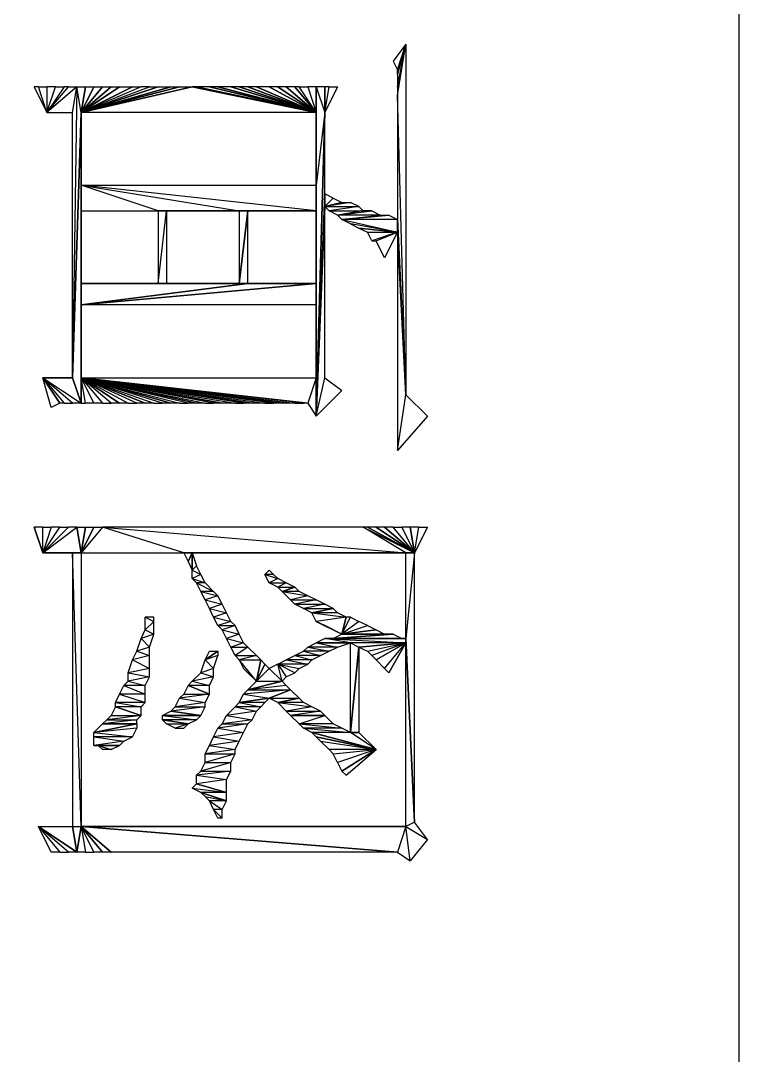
# Model space of a CAD drawing. Extents: x 0 to 7.8, y 0 to 11.
# Drawn here: x 1.917 to 2.338, y 2.541 to 3.146 of the extents above; entities that cross this region are included whole.
import ezdxf

# ---------------------------------------------------------------- set-up
doc = ezdxf.new("R2010")
doc.units = 0
doc.header["$MEASUREMENT"] = 0
doc.linetypes.add('AUSGEZOGEN', pattern=[0])
doc.layers.get('0').update_dxf_attribs({"linetype": 'AUSGEZOGEN'})

msp = doc.modelspace()

# ---------------------------------------------------------------- linework, layer by layer
for points in [[(2.3375, 0.3075), (2.3375, 6.8775), (2.3375, 6.8775), (0.295, 6.8775), (0.295, 6.8775), (0.295, 0.3075), (0.295, 0.3075), (2.3375, 0.3075)], [(2.135, 3.1225), (2.1375, 3.1175), (2.1375, 3.1175), (2.1425, 3.1325), (2.135, 3.1225)], [(2.1375, 3.1175), (2.1425, 3.1325), (2.1425, 3.1325), (2.1375, 3.115), (2.1375, 3.1175)], [(2.1425, 3.1325), (2.1375, 3.115), (2.1375, 3.115), (2.1375, 3.1075), (2.1425, 3.1325), (2.1425, 3.1325)], [(2.1375, 3.1075), (2.1375, 3.1025), (2.1375, 3.1025), (2.1425, 3.1325), (2.1375, 3.1075)], [(2.1375, 3.1025), (2.1425, 3.1325), (2.1425, 3.1325), (2.1425, 2.9275), (2.1375, 3.1025), (2.1375, 3.1025)], [(1.9325, 3.0925), (1.9275, 3.1075), (1.9275, 3.1075), (1.925, 3.1075), (1.9325, 3.0925), (1.9325, 3.0925)], [(1.9325, 3.1075), (1.9325, 3.0925), (1.9325, 3.0925), (1.9275, 3.1075), (1.9325, 3.1075)], [(1.9325, 3.0925), (1.9475, 3.0925), (1.9475, 3.0925), (1.95, 3.1075), (1.9325, 3.0925)], [(1.95, 3.1075), (1.9325, 3.0925), (1.9325, 3.0925), (1.945, 3.1075), (1.95, 3.1075)], [(1.9325, 3.0925), (1.945, 3.1075), (1.945, 3.1075), (1.9425, 3.1075), (1.9325, 3.0925), (1.9325, 3.0925)], [(1.9425, 3.1075), (1.9325, 3.0925), (1.9325, 3.0925), (1.9375, 3.1075), (1.9425, 3.1075)], [(1.9325, 3.0925), (1.9375, 3.1075), (1.9375, 3.1075), (1.9325, 3.1075), (1.9325, 3.0925), (1.9325, 3.0925)], [(1.9475, 3.0925), (1.95, 3.1075), (1.95, 3.1075), (1.9475, 2.9375), (1.9475, 3.0925), (1.9475, 3.0925)], [(1.9525, 3.0925), (1.95, 3.1075), (1.95, 3.1075), (1.9475, 2.9375), (1.9525, 3.0925), (1.9525, 3.0925)], [(1.955, 3.1075), (1.9525, 3.0925), (1.9525, 3.0925), (1.95, 3.1075), (1.955, 3.1075)], [(2.0175, 3.1075), (2.09, 3.0925), (2.09, 3.0925), (1.9525, 3.0925), (2.0175, 3.1075), (2.0175, 3.1075)], [(2.01, 3.1075), (2.0175, 3.1075), (2.0175, 3.1075), (1.9525, 3.0925), (2.01, 3.1075), (2.01, 3.1075)], [(2.005, 3.1075), (2.01, 3.1075), (2.01, 3.1075), (1.9525, 3.0925), (2.005, 3.1075), (2.005, 3.1075)], [(1.9975, 3.1075), (2.005, 3.1075), (2.005, 3.1075), (1.9525, 3.0925), (1.9975, 3.1075), (1.9975, 3.1075)], [(1.9975, 3.1075), (1.9525, 3.0925), (1.9525, 3.0925), (1.9925, 3.1075), (1.9975, 3.1075)], [(1.9525, 3.0925), (1.9925, 3.1075), (1.9925, 3.1075), (1.9875, 3.1075), (1.9525, 3.0925), (1.9525, 3.0925)], [(1.9825, 3.1075), (1.9875, 3.1075), (1.9875, 3.1075), (1.9525, 3.0925), (1.9825, 3.1075), (1.9825, 3.1075)], [(1.975, 3.1075), (1.9825, 3.1075), (1.9825, 3.1075), (1.9525, 3.0925), (1.975, 3.1075), (1.975, 3.1075)], [(1.97, 3.1075), (1.975, 3.1075), (1.975, 3.1075), (1.9525, 3.0925), (1.97, 3.1075), (1.97, 3.1075)], [(1.965, 3.1075), (1.97, 3.1075), (1.97, 3.1075), (1.9525, 3.0925), (1.965, 3.1075), (1.965, 3.1075)], [(1.96, 3.1075), (1.965, 3.1075), (1.965, 3.1075), (1.9525, 3.0925), (1.96, 3.1075), (1.96, 3.1075)], [(1.955, 3.1075), (1.96, 3.1075), (1.96, 3.1075), (1.9525, 3.0925), (1.955, 3.1075), (1.955, 3.1075)], [(2.02, 3.1075), (2.0175, 3.1075), (2.0175, 3.1075), (2.09, 3.0925), (2.02, 3.1075)], [(2.0275, 3.1075), (2.02, 3.1075), (2.02, 3.1075), (2.09, 3.0925), (2.0275, 3.1075), (2.0275, 3.1075)], [(2.0325, 3.1075), (2.0275, 3.1075), (2.0275, 3.1075), (2.09, 3.0925), (2.0325, 3.1075), (2.0325, 3.1075)], [(2.04, 3.1075), (2.0325, 3.1075), (2.0325, 3.1075), (2.09, 3.0925), (2.04, 3.1075), (2.04, 3.1075)], [(2.045, 3.1075), (2.04, 3.1075), (2.04, 3.1075), (2.09, 3.0925), (2.045, 3.1075), (2.045, 3.1075)], [(2.05, 3.1075), (2.045, 3.1075), (2.045, 3.1075), (2.09, 3.0925), (2.05, 3.1075), (2.05, 3.1075)], [(2.055, 3.1075), (2.05, 3.1075), (2.05, 3.1075), (2.09, 3.0925), (2.055, 3.1075), (2.055, 3.1075)], [(2.0625, 3.1075), (2.055, 3.1075), (2.055, 3.1075), (2.09, 3.0925), (2.0625, 3.1075), (2.0625, 3.1075)], [(2.0675, 3.1075), (2.0625, 3.1075), (2.0625, 3.1075), (2.09, 3.0925), (2.0675, 3.1075), (2.0675, 3.1075)], [(2.0725, 3.1075), (2.0675, 3.1075), (2.0675, 3.1075), (2.09, 3.0925), (2.0725, 3.1075), (2.0725, 3.1075)], [(2.0775, 3.1075), (2.0725, 3.1075), (2.0725, 3.1075), (2.09, 3.0925), (2.0775, 3.1075), (2.0775, 3.1075)], [(2.0775, 3.1075), (2.09, 3.0925), (2.09, 3.0925), (2.08, 3.1075), (2.0775, 3.1075)], [(2.09, 3.0925), (2.08, 3.1075), (2.08, 3.1075), (2.085, 3.1075), (2.09, 3.0925), (2.09, 3.0925)], [(2.085, 3.1075), (2.09, 3.0925), (2.09, 3.0925), (2.09, 3.1075), (2.085, 3.1075)], [(2.09, 3.0925), (2.09, 3.1075), (2.09, 3.1075), (2.09, 3.05), (2.09, 3.0925), (2.09, 3.0925)], [(2.095, 3.1075), (2.09, 3.1075), (2.09, 3.1075), (2.095, 3.0925), (2.095, 3.1075)], [(2.09, 3.1075), (2.095, 3.0925), (2.095, 3.0925), (2.09, 3.05), (2.09, 3.1075)], [(2.095, 3.1075), (2.095, 3.0925), (2.095, 3.0925), (2.0975, 3.1075), (2.095, 3.1075)], [(2.095, 3.0925), (2.0975, 3.1075), (2.0975, 3.1075), (2.1025, 3.1075), (2.095, 3.0925), (2.095, 3.0925)], [(2.1375, 3.1025), (2.1375, 3.03), (2.1375, 3.03), (2.1425, 2.9275), (2.1375, 3.1025), (2.1375, 3.1025)], [(1.9525, 3.0925), (1.9475, 2.9375), (1.9475, 2.9375), (1.9525, 2.9225), (1.9525, 3.0925), (1.9525, 3.0925)], [(1.9525, 2.9225), (1.9525, 3.05), (1.9525, 3.05), (1.9525, 3.0925), (1.9525, 2.9225), (1.9525, 2.9225)], [(2.095, 3.0925), (2.09, 3.05), (2.09, 3.05), (2.09, 2.915), (2.095, 3.0925), (2.095, 3.0925)], [(2.09, 2.915), (2.095, 3.045), (2.095, 3.045), (2.095, 3.0925), (2.09, 2.915), (2.09, 2.915)], [(1.9525, 3.035), (1.9975, 3.035), (1.9975, 3.035), (1.9525, 3.05), (1.9525, 3.035)], [(1.9975, 3.035), (1.9525, 3.05), (1.9525, 3.05), (2.045, 3.035), (1.9975, 3.035)], [(1.9525, 3.05), (2.045, 3.035), (2.045, 3.035), (2.09, 3.035), (1.9525, 3.05), (1.9525, 3.05)], [(1.9525, 3.05), (2.09, 3.05), (2.09, 3.05), (2.09, 3.035), (1.9525, 3.05)], [(1.9525, 3.035), (1.9525, 2.9225), (1.9525, 2.9225), (1.9525, 3.05), (1.9525, 3.035)], [(2.09, 3.05), (2.09, 3.035), (2.09, 3.035), (2.09, 2.9375), (2.09, 3.05), (2.09, 3.05)], [(2.09, 3.05), (2.09, 2.9375), (2.09, 2.9375), (2.09, 2.915), (2.09, 3.05), (2.09, 3.05)], [(2.095, 3.0375), (2.09, 2.915), (2.09, 2.915), (2.095, 3.045), (2.095, 3.0375)], [(2.095, 3.0375), (2.1, 3.0425), (2.1, 3.0425), (2.095, 3.045), (2.095, 3.0375), (2.095, 3.0375)], [(2.095, 3.045), (2.095, 3.045), (2.095, 3.045), (2.095, 3.0375), (2.095, 3.045), (2.095, 3.045)], [(2.09, 2.915), (2.095, 2.9375), (2.095, 2.9375), (2.095, 3.0375), (2.09, 2.915), (2.09, 2.915)], [(2.105, 3.04), (2.095, 3.0375), (2.095, 3.0375), (2.1, 3.0425), (2.105, 3.04)], [(2.105, 3.04), (2.11, 3.04), (2.11, 3.04), (2.095, 3.0375), (2.105, 3.04)], [(2.11, 3.04), (2.095, 3.0375), (2.095, 3.0375), (2.115, 3.0375), (2.11, 3.04)], [(2.095, 3.0375), (2.115, 3.0375), (2.115, 3.0375), (2.0975, 3.035), (2.095, 3.0375)], [(2.115, 3.0375), (2.0975, 3.035), (2.0975, 3.035), (2.1175, 3.035), (2.115, 3.0375)], [(1.9525, 3.035), (1.9525, 2.9925), (1.9525, 2.9925), (1.9525, 2.9225), (1.9525, 3.035), (1.9525, 3.035)], [(2.0025, 3.035), (2.0025, 2.9925), (2.0025, 2.9925), (1.9975, 2.9925), (2.0025, 3.035), (2.0025, 3.035)], [(2.045, 3.035), (2.0025, 3.035), (2.0025, 3.035), (1.9975, 3.035), (2.045, 3.035)], [(2.0025, 3.035), (1.9975, 3.035), (1.9975, 3.035), (1.9975, 2.9925), (2.0025, 3.035), (2.0025, 3.035)], [(2.05, 3.035), (2.045, 2.9925), (2.045, 2.9925), (2.05, 2.9925), (2.05, 3.035), (2.05, 3.035)], [(2.09, 3.035), (2.05, 3.035), (2.05, 3.035), (2.045, 3.035), (2.09, 3.035)], [(2.05, 3.035), (2.045, 3.035), (2.045, 3.035), (2.045, 2.9925), (2.05, 3.035), (2.05, 3.035)], [(2.09, 2.9375), (2.09, 2.9925), (2.09, 2.9925), (2.09, 3.035), (2.09, 2.9375), (2.09, 2.9375)], [(2.0975, 3.035), (2.1175, 3.035), (2.1175, 3.035), (2.1025, 3.0325), (2.0975, 3.035), (2.0975, 3.035)], [(2.1275, 3.0325), (2.1025, 3.0325), (2.1025, 3.0325), (2.1225, 3.035), (2.1275, 3.0325)], [(2.1025, 3.0325), (2.1225, 3.035), (2.1225, 3.035), (2.1175, 3.035), (2.1025, 3.0325), (2.1025, 3.0325)], [(2.105, 3.03), (2.1275, 3.0325), (2.1275, 3.0325), (2.1025, 3.0325), (2.105, 3.03)], [(2.1325, 3.0325), (2.1375, 3.03), (2.1375, 3.03), (2.105, 3.03), (2.1325, 3.0325)], [(2.1325, 3.0325), (2.105, 3.03), (2.105, 3.03), (2.1275, 3.0325), (2.1325, 3.0325)], [(2.1375, 3.0225), (2.11, 3.0275), (2.11, 3.0275), (2.105, 3.03), (2.1375, 3.0225), (2.1375, 3.0225)], [(2.1375, 3.03), (2.105, 3.03), (2.105, 3.03), (2.1375, 3.0225), (2.1375, 3.03), (2.1375, 3.03)], [(2.115, 3.025), (2.1375, 3.0225), (2.1375, 3.0225), (2.11, 3.0275), (2.115, 3.025)], [(2.115, 3.025), (2.12, 3.0225), (2.12, 3.0225), (2.1375, 3.0225), (2.115, 3.025)], [(2.1425, 2.9275), (2.1375, 3.0225), (2.1375, 3.0225), (2.1375, 3.03), (2.1425, 2.9275), (2.1425, 2.9275)], [(2.12, 3.0225), (2.1375, 3.0225), (2.1375, 3.0225), (2.1225, 3.0175), (2.12, 3.0225), (2.12, 3.0225)], [(2.1225, 3.0175), (2.125, 3.0175), (2.125, 3.0175), (2.1375, 3.0225), (2.1225, 3.0175)], [(2.125, 3.0175), (2.1375, 3.0225), (2.1375, 3.0225), (2.13, 3.0075), (2.125, 3.0175), (2.125, 3.0175)], [(2.1375, 2.895), (2.1425, 2.9275), (2.1425, 2.9275), (2.1375, 3.0225), (2.1375, 2.895)], [(2.09, 2.9925), (2.09, 2.98), (2.09, 2.98), (1.9525, 2.98), (2.09, 2.9925), (2.09, 2.9925)], [(2.05, 2.9925), (2.09, 2.9925), (2.09, 2.9925), (1.9525, 2.98), (2.05, 2.9925), (2.05, 2.9925)], [(1.9525, 2.9925), (2.05, 2.9925), (2.05, 2.9925), (1.9525, 2.98), (1.9525, 2.9925), (1.9525, 2.9925)], [(1.9525, 2.9925), (1.9975, 2.9925), (1.9975, 2.9925), (1.9525, 2.9925), (1.9525, 2.9925)], [(1.9975, 2.9925), (1.9525, 2.9925), (1.9525, 2.9925), (2.05, 2.9925), (1.9975, 2.9925), (1.9975, 2.9925)], [(1.9525, 2.9225), (1.9525, 2.98), (1.9525, 2.98), (1.9525, 2.9925), (1.9525, 2.9225), (1.9525, 2.9225)], [(1.9975, 2.9925), (2.05, 2.9925), (2.05, 2.9925), (2.0025, 2.9925), (1.9975, 2.9925)], [(2.05, 2.9925), (2.0025, 2.9925), (2.0025, 2.9925), (2.045, 2.9925), (2.05, 2.9925), (2.05, 2.9925)], [(2.09, 2.9925), (2.05, 2.9925), (2.05, 2.9925), (2.09, 2.9925), (2.09, 2.9925)], [(2.09, 2.98), (2.09, 2.9375), (2.09, 2.9375), (2.09, 2.9925), (2.09, 2.98)], [(1.9525, 2.9375), (1.9525, 2.9225), (1.9525, 2.9225), (1.9525, 2.98), (1.9525, 2.9375)], [(1.9525, 2.9225), (1.9475, 2.9225), (1.9475, 2.9225), (1.93, 2.9375), (1.9525, 2.9225)], [(1.9475, 2.9225), (1.93, 2.9375), (1.93, 2.9375), (1.9425, 2.9225), (1.9475, 2.9225)], [(1.93, 2.9375), (1.9425, 2.9225), (1.9425, 2.9225), (1.94, 2.9225), (1.93, 2.9375), (1.93, 2.9375)], [(1.93, 2.9375), (1.94, 2.9225), (1.94, 2.9225), (1.935, 2.92), (1.93, 2.9375), (1.93, 2.9375)], [(1.93, 2.9375), (1.9475, 2.9375), (1.9475, 2.9375), (1.93, 2.9375), (1.93, 2.9375)], [(1.9475, 2.9375), (1.93, 2.9375), (1.93, 2.9375), (1.9525, 2.9225), (1.9475, 2.9375), (1.9475, 2.9375)], [(2.085, 2.9225), (2.0825, 2.9225), (2.0825, 2.9225), (1.9525, 2.9375), (2.085, 2.9225)], [(2.0825, 2.9225), (1.9525, 2.9375), (1.9525, 2.9375), (2.0775, 2.9225), (2.0825, 2.9225)], [(1.9525, 2.9375), (2.0775, 2.9225), (2.0775, 2.9225), (2.07, 2.9225), (1.9525, 2.9375), (1.9525, 2.9375)], [(2.07, 2.9225), (2.065, 2.9225), (2.065, 2.9225), (1.9525, 2.9375), (2.07, 2.9225)], [(2.065, 2.9225), (1.9525, 2.9375), (1.9525, 2.9375), (2.06, 2.9225), (2.065, 2.9225)], [(1.9525, 2.9375), (2.06, 2.9225), (2.06, 2.9225), (2.0525, 2.9225), (1.9525, 2.9375), (1.9525, 2.9375)], [(2.0525, 2.9225), (2.0475, 2.9225), (2.0475, 2.9225), (1.9525, 2.9375), (2.0525, 2.9225)], [(2.0475, 2.9225), (1.9525, 2.9375), (1.9525, 2.9375), (2.0425, 2.9225), (2.0475, 2.9225)], [(1.9525, 2.9375), (2.0425, 2.9225), (2.0425, 2.9225), (2.035, 2.9225), (1.9525, 2.9375), (1.9525, 2.9375)], [(2.035, 2.9225), (2.03, 2.9225), (2.03, 2.9225), (1.9525, 2.9375), (2.035, 2.9225)], [(2.03, 2.9225), (1.9525, 2.9375), (1.9525, 2.9375), (2.025, 2.9225), (2.03, 2.9225)], [(1.9525, 2.9375), (2.025, 2.9225), (2.025, 2.9225), (2.02, 2.9225), (1.9525, 2.9375), (1.9525, 2.9375)], [(2.02, 2.9225), (2.015, 2.9225), (2.015, 2.9225), (1.9525, 2.9375), (2.02, 2.9225)], [(2.015, 2.9225), (1.9525, 2.9375), (1.9525, 2.9375), (2.01, 2.9225), (2.015, 2.9225)], [(1.9525, 2.9375), (2.01, 2.9225), (2.01, 2.9225), (2.005, 2.9225), (1.9525, 2.9375), (1.9525, 2.9375)], [(2.005, 2.9225), (2, 2.9225), (2, 2.9225), (1.9525, 2.9375), (2.005, 2.9225)], [(2, 2.9225), (1.9525, 2.9375), (1.9525, 2.9375), (1.995, 2.9225), (2, 2.9225)], [(1.9525, 2.9375), (1.995, 2.9225), (1.995, 2.9225), (1.99, 2.9225), (1.9525, 2.9375), (1.9525, 2.9375)], [(1.99, 2.9225), (1.985, 2.9225), (1.985, 2.9225), (1.9525, 2.9375), (1.99, 2.9225)], [(1.985, 2.9225), (1.9525, 2.9375), (1.9525, 2.9375), (1.98, 2.9225), (1.985, 2.9225)], [(1.9525, 2.9375), (1.98, 2.9225), (1.98, 2.9225), (1.975, 2.9225), (1.9525, 2.9375), (1.9525, 2.9375)], [(1.975, 2.9225), (1.97, 2.9225), (1.97, 2.9225), (1.9525, 2.9375), (1.975, 2.9225)], [(1.97, 2.9225), (1.9525, 2.9375), (1.9525, 2.9375), (1.965, 2.9225), (1.97, 2.9225)], [(1.9525, 2.9375), (1.965, 2.9225), (1.965, 2.9225), (1.96, 2.9225), (1.9525, 2.9375), (1.9525, 2.9375)], [(1.96, 2.9225), (1.955, 2.9225), (1.955, 2.9225), (1.9525, 2.9375), (1.96, 2.9225)], [(1.955, 2.9225), (1.9525, 2.9375), (1.9525, 2.9375), (1.9525, 2.9225), (1.955, 2.9225), (1.955, 2.9225)], [(1.9525, 2.9375), (2.09, 2.9375), (2.09, 2.9375), (2.085, 2.9225), (1.9525, 2.9375)], [(2.09, 2.9375), (2.085, 2.9225), (2.085, 2.9225), (2.09, 2.915), (2.09, 2.9375), (2.09, 2.9375)], [(2.105, 2.93), (2.09, 2.915), (2.09, 2.915), (2.095, 2.9375), (2.105, 2.93)], [(2.155, 2.915), (2.1375, 2.895), (2.1375, 2.895), (2.1425, 2.9275), (2.155, 2.915)], [(1.93, 2.835), (1.93, 2.85), (1.93, 2.85), (1.925, 2.85), (1.93, 2.835), (1.93, 2.835)], [(1.925, 2.85), (1.925, 2.85), (1.925, 2.85), (1.93, 2.835), (1.925, 2.85), (1.925, 2.85)], [(1.9525, 2.835), (1.93, 2.835), (1.93, 2.835), (1.95, 2.85), (1.9525, 2.835)], [(1.93, 2.835), (1.95, 2.85), (1.95, 2.85), (1.945, 2.85), (1.93, 2.835), (1.93, 2.835)], [(1.945, 2.85), (1.93, 2.835), (1.93, 2.835), (1.94, 2.85), (1.945, 2.85)], [(1.93, 2.835), (1.94, 2.85), (1.94, 2.85), (1.935, 2.85), (1.93, 2.835), (1.93, 2.835)], [(1.935, 2.85), (1.93, 2.835), (1.93, 2.835), (1.93, 2.85), (1.935, 2.85)], [(1.95, 2.85), (1.955, 2.85), (1.955, 2.85), (1.9525, 2.835), (1.95, 2.85), (1.95, 2.85)], [(1.9525, 2.835), (2.0125, 2.835), (2.0125, 2.835), (1.965, 2.85), (1.9525, 2.835)], [(1.96, 2.85), (1.965, 2.85), (1.965, 2.85), (1.9525, 2.835), (1.96, 2.85), (1.96, 2.85)], [(1.955, 2.85), (1.96, 2.85), (1.96, 2.85), (1.9525, 2.835), (1.955, 2.85), (1.955, 2.85)], [(2.0125, 2.835), (1.965, 2.85), (1.965, 2.85), (2.1425, 2.835), (2.0125, 2.835)], [(1.965, 2.85), (2.1425, 2.835), (2.1425, 2.835), (2.1175, 2.85), (1.965, 2.85)], [(2.1425, 2.835), (2.1175, 2.85), (2.1175, 2.85), (2.1475, 2.835), (2.1425, 2.835)], [(2.1175, 2.85), (2.1475, 2.835), (2.1475, 2.835), (2.12, 2.85), (2.1175, 2.85), (2.1175, 2.85)], [(2.125, 2.85), (2.12, 2.85), (2.12, 2.85), (2.1475, 2.835), (2.125, 2.85), (2.125, 2.85)], [(2.13, 2.85), (2.125, 2.85), (2.125, 2.85), (2.1475, 2.835), (2.13, 2.85), (2.13, 2.85)], [(2.13, 2.85), (2.1475, 2.835), (2.1475, 2.835), (2.135, 2.85), (2.13, 2.85)], [(2.1475, 2.835), (2.135, 2.85), (2.135, 2.85), (2.14, 2.85), (2.1475, 2.835), (2.1475, 2.835)], [(2.145, 2.85), (2.14, 2.85), (2.14, 2.85), (2.1475, 2.835), (2.145, 2.85), (2.145, 2.85)], [(2.145, 2.85), (2.1475, 2.835), (2.1475, 2.835), (2.15, 2.85), (2.145, 2.85)], [(2.1475, 2.835), (2.15, 2.85), (2.15, 2.85), (2.155, 2.85), (2.1475, 2.835), (2.1475, 2.835)], [(1.93, 2.835), (1.9475, 2.835), (1.9475, 2.835), (1.9525, 2.835), (1.93, 2.835)], [(1.9475, 2.835), (1.9475, 2.675), (1.9475, 2.675), (1.9525, 2.675), (1.9475, 2.835)], [(1.9475, 2.835), (1.9525, 2.835), (1.9525, 2.835), (1.9525, 2.675), (1.9475, 2.835), (1.9475, 2.835)], [(2.1425, 2.835), (2.0175, 2.835), (2.0175, 2.835), (2.0125, 2.835), (2.1425, 2.835)], [(2.0175, 2.835), (2.0125, 2.835), (2.0125, 2.835), (2.015, 2.83), (2.0175, 2.835), (2.0175, 2.835)], [(2.0175, 2.835), (2.015, 2.83), (2.015, 2.83), (2.0175, 2.825), (2.0175, 2.835), (2.0175, 2.835)], [(2.0175, 2.835), (2.02, 2.8275), (2.02, 2.8275), (2.0175, 2.825), (2.0175, 2.835)], [(2.0175, 2.835), (2.0175, 2.835), (2.0175, 2.835), (2.0175, 2.825), (2.0175, 2.835), (2.0175, 2.835)], [(2.1475, 2.835), (2.1425, 2.785), (2.1425, 2.785), (2.1475, 2.6775), (2.1475, 2.835), (2.1475, 2.835)], [(2.1425, 2.835), (2.1475, 2.835), (2.1475, 2.835), (2.1425, 2.785), (2.1425, 2.835), (2.1425, 2.835)], [(2.02, 2.8275), (2.0175, 2.825), (2.0175, 2.825), (2.0225, 2.8225), (2.02, 2.8275)], [(2.0175, 2.825), (2.0225, 2.8225), (2.0225, 2.8225), (2.0175, 2.82), (2.0175, 2.825)], [(2.0225, 2.8225), (2.0175, 2.82), (2.0175, 2.82), (2.025, 2.8175), (2.0225, 2.8225)], [(2.0175, 2.82), (2.025, 2.8175), (2.025, 2.8175), (2.02, 2.8175), (2.0175, 2.82)], [(2.0625, 2.825), (2.065, 2.8225), (2.065, 2.8225), (2.06, 2.8225), (2.0625, 2.825)], [(2.065, 2.8225), (2.06, 2.8225), (2.06, 2.8225), (2.0675, 2.82), (2.065, 2.8225)], [(2.06, 2.8225), (2.0675, 2.82), (2.0675, 2.82), (2.0625, 2.8175), (2.06, 2.8225)], [(2.0675, 2.82), (2.0625, 2.8175), (2.0625, 2.8175), (2.0725, 2.8175), (2.0675, 2.82)], [(2.025, 2.8175), (2.02, 2.8175), (2.02, 2.8175), (2.03, 2.8125), (2.025, 2.8175)], [(2.02, 2.8175), (2.03, 2.8125), (2.03, 2.8125), (2.0225, 2.8125), (2.02, 2.8175)], [(2.0625, 2.8175), (2.0725, 2.8175), (2.0725, 2.8175), (2.0675, 2.815), (2.0625, 2.8175)], [(2.0725, 2.8175), (2.0675, 2.815), (2.0675, 2.815), (2.0775, 2.815), (2.0725, 2.8175)], [(2.0675, 2.815), (2.0775, 2.815), (2.0775, 2.815), (2.07, 2.8125), (2.0675, 2.815), (2.0675, 2.815)], [(2.0775, 2.815), (2.08, 2.8125), (2.08, 2.8125), (2.07, 2.8125), (2.0775, 2.815)], [(2.03, 2.8125), (2.0225, 2.8125), (2.0225, 2.8125), (2.0325, 2.81), (2.03, 2.8125)], [(2.0225, 2.8125), (2.0325, 2.81), (2.0325, 2.81), (2.025, 2.8075), (2.0225, 2.8125)], [(2.0325, 2.81), (2.025, 2.8075), (2.025, 2.8075), (2.035, 2.805), (2.0325, 2.81)], [(2.025, 2.8075), (2.035, 2.805), (2.035, 2.805), (2.0275, 2.8025), (2.025, 2.8075)], [(2.08, 2.8125), (2.07, 2.8125), (2.07, 2.8125), (2.085, 2.81), (2.08, 2.8125)], [(2.07, 2.8125), (2.085, 2.81), (2.085, 2.81), (2.075, 2.8075), (2.07, 2.8125)], [(2.085, 2.81), (2.075, 2.8075), (2.075, 2.8075), (2.09, 2.8075), (2.085, 2.81)], [(2.075, 2.8075), (2.09, 2.8075), (2.09, 2.8075), (2.0775, 2.805), (2.075, 2.8075)], [(2.09, 2.8075), (2.0775, 2.805), (2.0775, 2.805), (2.095, 2.805), (2.09, 2.8075)], [(2.035, 2.805), (2.0275, 2.8025), (2.0275, 2.8025), (2.0375, 2.8), (2.035, 2.805)], [(2.0275, 2.8025), (2.0375, 2.8), (2.0375, 2.8), (2.03, 2.7975), (2.0275, 2.8025)], [(2.0775, 2.805), (2.095, 2.805), (2.095, 2.805), (2.0825, 2.8025), (2.0775, 2.805)], [(2.095, 2.805), (2.0825, 2.8025), (2.0825, 2.8025), (2.1, 2.8025), (2.095, 2.805)], [(2.0825, 2.8025), (2.1, 2.8025), (2.1, 2.8025), (2.0875, 2.8), (2.0825, 2.8025), (2.0825, 2.8025)], [(2.1, 2.8025), (2.1025, 2.8), (2.1025, 2.8), (2.0875, 2.8), (2.1, 2.8025)], [(1.995, 2.7975), (1.99, 2.7975), (1.99, 2.7975), (1.995, 2.795), (1.995, 2.7975)], [(1.99, 2.7975), (1.995, 2.795), (1.995, 2.795), (1.99, 2.79), (1.99, 2.7975)], [(2.0375, 2.8), (2.03, 2.7975), (2.03, 2.7975), (2.04, 2.795), (2.0375, 2.8)], [(2.03, 2.7975), (2.04, 2.795), (2.04, 2.795), (2.0325, 2.7925), (2.03, 2.7975)], [(2.1025, 2.8), (2.0875, 2.8), (2.0875, 2.8), (2.1075, 2.7975), (2.1025, 2.8)], [(2.0875, 2.8), (2.1075, 2.7975), (2.1075, 2.7975), (2.09, 2.795), (2.0875, 2.8)], [(2.1075, 2.7975), (2.09, 2.795), (2.09, 2.795), (2.105, 2.7875), (2.1075, 2.7975), (2.1075, 2.7975)], [(2.115, 2.795), (2.105, 2.7875), (2.105, 2.7875), (2.11, 2.7975), (2.115, 2.795)], [(2.105, 2.7875), (2.11, 2.7975), (2.11, 2.7975), (2.1075, 2.7975), (2.105, 2.7875), (2.105, 2.7875)], [(1.99, 2.79), (1.995, 2.7875), (1.995, 2.7875), (1.9875, 2.785), (1.99, 2.79)], [(1.995, 2.795), (1.99, 2.79), (1.99, 2.79), (1.995, 2.7875), (1.995, 2.795)], [(2.04, 2.795), (2.0325, 2.7925), (2.0325, 2.7925), (2.0425, 2.7925), (2.04, 2.795)], [(2.0325, 2.7925), (2.0425, 2.7925), (2.0425, 2.7925), (2.035, 2.79), (2.0325, 2.7925)], [(2.0425, 2.7925), (2.035, 2.79), (2.035, 2.79), (2.045, 2.7875), (2.0425, 2.7925)], [(2.035, 2.79), (2.045, 2.7875), (2.045, 2.7875), (2.0375, 2.785), (2.035, 2.79)], [(2.105, 2.7875), (2.095, 2.7925), (2.095, 2.7925), (2.09, 2.795), (2.105, 2.7875), (2.105, 2.7875)], [(2.1, 2.79), (2.105, 2.7875), (2.105, 2.7875), (2.095, 2.7925), (2.1, 2.79)], [(2.105, 2.7875), (2.12, 2.7925), (2.12, 2.7925), (2.115, 2.795), (2.105, 2.7875), (2.105, 2.7875)], [(2.125, 2.79), (2.105, 2.7875), (2.105, 2.7875), (2.12, 2.7925), (2.125, 2.79)], [(2.125, 2.79), (2.13, 2.7875), (2.13, 2.7875), (2.105, 2.7875), (2.125, 2.79)], [(1.9875, 2.785), (1.9925, 2.78), (1.9925, 2.78), (1.985, 2.7775), (1.9875, 2.785)], [(1.995, 2.7875), (1.9875, 2.785), (1.9875, 2.785), (1.9925, 2.78), (1.995, 2.7875)], [(2.045, 2.7875), (2.0375, 2.785), (2.0375, 2.785), (2.0475, 2.7825), (2.045, 2.7875)], [(2.0375, 2.785), (2.0475, 2.7825), (2.0475, 2.7825), (2.04, 2.78), (2.0375, 2.785)], [(2.11, 2.7825), (2.095, 2.785), (2.095, 2.785), (2.09, 2.7825), (2.11, 2.7825), (2.11, 2.7825)], [(2.1425, 2.7825), (2.11, 2.7825), (2.11, 2.7825), (2.095, 2.785), (2.1425, 2.7825)], [(2.1, 2.785), (2.1425, 2.785), (2.1425, 2.785), (2.095, 2.785), (2.1, 2.785)], [(2.1425, 2.785), (2.095, 2.785), (2.095, 2.785), (2.1425, 2.7825), (2.1425, 2.785), (2.1425, 2.785)], [(2.135, 2.7875), (2.14, 2.785), (2.14, 2.785), (2.1, 2.785), (2.135, 2.7875)], [(2.105, 2.7875), (2.135, 2.7875), (2.135, 2.7875), (2.1, 2.785), (2.105, 2.7875), (2.105, 2.7875)], [(2.14, 2.785), (2.1, 2.785), (2.1, 2.785), (2.1425, 2.785), (2.14, 2.785)], [(2.13, 2.7875), (2.105, 2.7875), (2.105, 2.7875), (2.135, 2.7875), (2.13, 2.7875)], [(2.1425, 2.785), (2.1425, 2.7825), (2.1425, 2.7825), (2.1475, 2.6775), (2.1425, 2.785)], [(1.985, 2.7775), (1.9925, 2.775), (1.9925, 2.775), (1.9825, 2.7725), (1.985, 2.7775)], [(1.9925, 2.78), (1.985, 2.7775), (1.985, 2.7775), (1.9925, 2.775), (1.9925, 2.78)], [(2.0325, 2.7775), (2.0325, 2.775), (2.0325, 2.775), (2.025, 2.7725), (2.0325, 2.7775)], [(2.0275, 2.7775), (2.0325, 2.7775), (2.0325, 2.7775), (2.025, 2.7725), (2.0275, 2.7775), (2.0275, 2.7775)], [(2.0475, 2.7825), (2.04, 2.78), (2.04, 2.78), (2.05, 2.78), (2.0475, 2.7825)], [(2.04, 2.78), (2.05, 2.78), (2.05, 2.78), (2.0425, 2.775), (2.04, 2.78)], [(2.05, 2.78), (2.0425, 2.775), (2.0425, 2.775), (2.055, 2.775), (2.05, 2.78)], [(2.0825, 2.7775), (2.0925, 2.775), (2.0925, 2.775), (2.0775, 2.775), (2.0825, 2.7775)], [(2.085, 2.78), (2.0975, 2.7775), (2.0975, 2.7775), (2.0825, 2.7775), (2.085, 2.78)], [(2.0975, 2.7775), (2.0825, 2.7775), (2.0825, 2.7775), (2.0925, 2.775), (2.0975, 2.7775)], [(2.09, 2.7825), (2.1025, 2.78), (2.1025, 2.78), (2.085, 2.78), (2.09, 2.7825)], [(2.1025, 2.78), (2.085, 2.78), (2.085, 2.78), (2.0975, 2.7775), (2.1025, 2.78)], [(2.11, 2.7825), (2.11, 2.7825), (2.11, 2.7825), (2.09, 2.7825), (2.11, 2.7825)], [(2.11, 2.7825), (2.09, 2.7825), (2.09, 2.7825), (2.1025, 2.78), (2.11, 2.7825)], [(2.1425, 2.7825), (2.11, 2.7825), (2.11, 2.7825), (2.115, 2.78), (2.1425, 2.7825)], [(2.11, 2.7825), (2.115, 2.78), (2.115, 2.78), (2.11, 2.73), (2.11, 2.7825), (2.11, 2.7825)], [(2.115, 2.78), (2.115, 2.73), (2.115, 2.73), (2.11, 2.73), (2.115, 2.78), (2.115, 2.78)], [(2.115, 2.78), (2.12, 2.7775), (2.12, 2.7775), (2.1425, 2.7825), (2.115, 2.78)], [(2.12, 2.7775), (2.1425, 2.7825), (2.1425, 2.7825), (2.1225, 2.775), (2.12, 2.7775)], [(2.1425, 2.7825), (2.1225, 2.775), (2.1225, 2.775), (2.125, 2.7725), (2.1425, 2.7825), (2.1425, 2.7825)], [(2.125, 2.7725), (2.13, 2.7675), (2.13, 2.7675), (2.1425, 2.7825), (2.125, 2.7725)], [(2.13, 2.7675), (2.1425, 2.7825), (2.1425, 2.7825), (2.1325, 2.765), (2.13, 2.7675)], [(2.1425, 2.7825), (2.1325, 2.765), (2.1325, 2.765), (2.1325, 2.765), (2.1425, 2.7825), (2.1425, 2.7825)], [(2.1425, 2.7825), (2.1475, 2.6775), (2.1475, 2.6775), (2.1425, 2.675), (2.1425, 2.7825)], [(1.9825, 2.7725), (1.9925, 2.7675), (1.9925, 2.7675), (1.98, 2.765), (1.9825, 2.7725)], [(1.9925, 2.775), (1.9825, 2.7725), (1.9825, 2.7725), (1.9925, 2.7675), (1.9925, 2.775)], [(2.025, 2.7725), (2.03, 2.7675), (2.03, 2.7675), (2.0225, 2.765), (2.025, 2.7725)], [(2.0325, 2.775), (2.025, 2.7725), (2.025, 2.7725), (2.03, 2.7675), (2.0325, 2.775)], [(2.0425, 2.775), (2.055, 2.775), (2.055, 2.775), (2.045, 2.7725), (2.0425, 2.775), (2.0425, 2.775)], [(2.045, 2.7725), (2.0575, 2.7725), (2.0575, 2.7725), (2.055, 2.775), (2.045, 2.7725), (2.045, 2.7725)], [(2.0475, 2.7675), (2.055, 2.76), (2.055, 2.76), (2.045, 2.7725), (2.0475, 2.7675)], [(2.055, 2.76), (2.045, 2.7725), (2.045, 2.7725), (2.0575, 2.7725), (2.055, 2.76)], [(2.0575, 2.7725), (2.06, 2.77), (2.06, 2.77), (2.055, 2.76), (2.0575, 2.7725), (2.0575, 2.7725)], [(2.0725, 2.7725), (2.085, 2.77), (2.085, 2.77), (2.0675, 2.77), (2.0725, 2.7725)], [(2.0775, 2.775), (2.0875, 2.7725), (2.0875, 2.7725), (2.0725, 2.7725), (2.0775, 2.775)], [(2.0875, 2.7725), (2.0725, 2.7725), (2.0725, 2.7725), (2.085, 2.77), (2.0875, 2.7725)], [(2.0925, 2.775), (2.0775, 2.775), (2.0775, 2.775), (2.0875, 2.7725), (2.0925, 2.775)], [(1.9925, 2.7675), (1.98, 2.765), (1.98, 2.765), (1.9925, 2.7625), (1.9925, 2.7675)], [(1.98, 2.765), (1.9925, 2.7625), (1.9925, 2.7625), (1.98, 2.76), (1.98, 2.765)], [(2.0225, 2.765), (2.03, 2.7625), (2.03, 2.7625), (2.0175, 2.76), (2.0225, 2.765)], [(2.03, 2.7675), (2.0225, 2.765), (2.0225, 2.765), (2.03, 2.7625), (2.03, 2.7675)], [(2.055, 2.76), (2.05, 2.765), (2.05, 2.765), (2.0475, 2.7675), (2.055, 2.76), (2.055, 2.76)], [(2.055, 2.76), (2.055, 2.76), (2.055, 2.76), (2.05, 2.765), (2.055, 2.76)], [(2.06, 2.77), (2.0625, 2.7675), (2.0625, 2.7675), (2.055, 2.76), (2.06, 2.77), (2.06, 2.77)], [(2.0625, 2.7675), (2.055, 2.76), (2.055, 2.76), (2.07, 2.76), (2.0625, 2.7675)], [(2.0675, 2.77), (2.0625, 2.7675), (2.0625, 2.7675), (2.07, 2.76), (2.0675, 2.77), (2.0675, 2.77)], [(2.0625, 2.7675), (2.0625, 2.7675), (2.0625, 2.7675), (2.07, 2.76), (2.0625, 2.7675), (2.0625, 2.7675)], [(2.08, 2.7675), (2.0775, 2.765), (2.0775, 2.765), (2.0675, 2.77), (2.08, 2.7675)], [(2.0775, 2.765), (2.0675, 2.77), (2.0675, 2.77), (2.0725, 2.7625), (2.0775, 2.765)], [(2.0675, 2.77), (2.0725, 2.7625), (2.0725, 2.7625), (2.07, 2.76), (2.0675, 2.77), (2.0675, 2.77)], [(2.085, 2.77), (2.0675, 2.77), (2.0675, 2.77), (2.08, 2.7675), (2.085, 2.77), (2.085, 2.77)], [(1.98, 2.76), (1.99, 2.7575), (1.99, 2.7575), (1.9775, 2.7575), (1.98, 2.76)], [(1.9925, 2.7625), (1.98, 2.76), (1.98, 2.76), (1.99, 2.7575), (1.9925, 2.7625)], [(2.0175, 2.76), (2.0275, 2.7575), (2.0275, 2.7575), (2.015, 2.7575), (2.0175, 2.76)], [(2.03, 2.7625), (2.0175, 2.76), (2.0175, 2.76), (2.0275, 2.7575), (2.03, 2.7625)], [(2.07, 2.76), (2.0725, 2.7575), (2.0725, 2.7575), (2.05, 2.755), (2.07, 2.76)], [(2.055, 2.76), (2.07, 2.76), (2.07, 2.76), (2.05, 2.755), (2.055, 2.76), (2.055, 2.76)], [(1.9775, 2.7575), (1.99, 2.7525), (1.99, 2.7525), (1.975, 2.7525), (1.9775, 2.7575)], [(1.99, 2.7575), (1.9775, 2.7575), (1.9775, 2.7575), (1.99, 2.7525), (1.99, 2.7575)], [(2.015, 2.7575), (2.0125, 2.7525), (2.0125, 2.7525), (2.0275, 2.7525), (2.015, 2.7575)], [(2.0275, 2.7575), (2.015, 2.7575), (2.015, 2.7575), (2.0275, 2.7525), (2.0275, 2.7575), (2.0275, 2.7575)], [(2.075, 2.755), (2.0475, 2.7525), (2.0475, 2.7525), (2.0625, 2.75), (2.075, 2.755)], [(2.05, 2.755), (2.075, 2.755), (2.075, 2.755), (2.0475, 2.7525), (2.05, 2.755), (2.05, 2.755)], [(2.0725, 2.7575), (2.05, 2.755), (2.05, 2.755), (2.075, 2.755), (2.0725, 2.7575)], [(2.075, 2.755), (2.0625, 2.75), (2.0625, 2.75), (2.08, 2.75), (2.075, 2.755), (2.075, 2.755)], [(1.975, 2.7525), (1.99, 2.7475), (1.99, 2.7475), (1.9725, 2.7475), (1.975, 2.7525)], [(1.99, 2.7475), (1.9725, 2.7475), (1.9725, 2.7475), (1.9875, 2.745), (1.99, 2.7475)], [(1.9725, 2.7475), (1.9875, 2.745), (1.9875, 2.745), (1.9725, 2.745), (1.9725, 2.7475)], [(1.99, 2.7525), (1.975, 2.7525), (1.975, 2.7525), (1.99, 2.7475), (1.99, 2.7525)], [(2.01, 2.75), (2.025, 2.7475), (2.025, 2.7475), (2.0075, 2.745), (2.01, 2.75)], [(2.025, 2.7475), (2.0075, 2.745), (2.0075, 2.745), (2.025, 2.745), (2.025, 2.7475)], [(2.0125, 2.7525), (2.0275, 2.7525), (2.0275, 2.7525), (2.01, 2.75), (2.0125, 2.7525)], [(2.0275, 2.7525), (2.01, 2.75), (2.01, 2.75), (2.025, 2.7475), (2.0275, 2.7525)], [(2.045, 2.7475), (2.0575, 2.745), (2.0575, 2.745), (2.0425, 2.745), (2.045, 2.7475), (2.045, 2.7475)], [(2.0475, 2.7525), (2.0625, 2.75), (2.0625, 2.75), (2.045, 2.7475), (2.0475, 2.7525), (2.0475, 2.7525)], [(2.0625, 2.75), (2.06, 2.7475), (2.06, 2.7475), (2.045, 2.7475), (2.0625, 2.75), (2.0625, 2.75)], [(2.06, 2.7475), (2.045, 2.7475), (2.045, 2.7475), (2.0575, 2.745), (2.06, 2.7475), (2.06, 2.7475)], [(2.0625, 2.75), (2.08, 2.75), (2.08, 2.75), (2.0675, 2.7475), (2.0625, 2.75), (2.0625, 2.75)], [(2.08, 2.75), (2.0825, 2.7475), (2.0825, 2.7475), (2.0675, 2.7475), (2.08, 2.75), (2.08, 2.75)], [(2.0675, 2.7475), (2.0875, 2.745), (2.0875, 2.745), (2.0725, 2.7425), (2.0675, 2.7475), (2.0675, 2.7475)], [(2.0825, 2.7475), (2.0675, 2.7475), (2.0675, 2.7475), (2.0875, 2.745), (2.0825, 2.7475), (2.0825, 2.7475)], [(1.9725, 2.745), (1.97, 2.74), (1.97, 2.74), (1.9875, 2.74), (1.9725, 2.745)], [(1.9875, 2.745), (1.9725, 2.745), (1.9725, 2.745), (1.9875, 2.74), (1.9875, 2.745), (1.9875, 2.745)], [(2.005, 2.7425), (2.0225, 2.74), (2.0225, 2.74), (2, 2.74), (2.005, 2.7425), (2.005, 2.7425)], [(2.0075, 2.745), (2.025, 2.745), (2.025, 2.745), (2.005, 2.7425), (2.0075, 2.745)], [(2.025, 2.745), (2.005, 2.7425), (2.005, 2.7425), (2.0225, 2.74), (2.025, 2.745), (2.025, 2.745)], [(2.005, 2.7425), (2.005, 2.7425), (2.005, 2.7425), (2.0225, 2.74), (2.005, 2.7425)], [(2.0425, 2.745), (2.055, 2.7425), (2.055, 2.7425), (2.0375, 2.74), (2.0425, 2.745), (2.0425, 2.745)], [(2.055, 2.7425), (2.0375, 2.74), (2.0375, 2.74), (2.0525, 2.7375), (2.055, 2.7425)], [(2.0575, 2.745), (2.0425, 2.745), (2.0425, 2.745), (2.055, 2.7425), (2.0575, 2.745), (2.0575, 2.745)], [(2.0875, 2.745), (2.0725, 2.7425), (2.0725, 2.7425), (2.0925, 2.7425), (2.0875, 2.745), (2.0875, 2.745)], [(2.0725, 2.7425), (2.0925, 2.7425), (2.0925, 2.7425), (2.075, 2.74), (2.0725, 2.7425)], [(2.0925, 2.7425), (2.075, 2.74), (2.075, 2.74), (2.095, 2.74), (2.0925, 2.7425), (2.0925, 2.7425)], [(1.985, 2.735), (1.985, 2.7325), (1.985, 2.7325), (1.96, 2.73), (1.985, 2.735)], [(1.965, 2.735), (1.985, 2.735), (1.985, 2.735), (1.96, 2.73), (1.965, 2.735), (1.965, 2.735)], [(1.9675, 2.7375), (1.985, 2.7375), (1.985, 2.7375), (1.965, 2.735), (1.9675, 2.7375)], [(1.985, 2.7375), (1.965, 2.735), (1.965, 2.735), (1.985, 2.735), (1.985, 2.7375), (1.985, 2.7375)], [(1.965, 2.735), (1.965, 2.735), (1.965, 2.735), (1.985, 2.735), (1.965, 2.735)], [(1.97, 2.74), (1.9875, 2.74), (1.9875, 2.74), (1.9675, 2.7375), (1.97, 2.74)], [(1.9875, 2.74), (1.9675, 2.7375), (1.9675, 2.7375), (1.985, 2.7375), (1.9875, 2.74)], [(2.0225, 2.74), (2.0225, 2.74), (2.0225, 2.74), (2, 2.74), (2.0225, 2.74)], [(2.0225, 2.74), (2, 2.74), (2, 2.74), (2.02, 2.7375), (2.0225, 2.74)], [(2, 2.74), (2.02, 2.7375), (2.02, 2.7375), (2, 2.7375), (2, 2.74)], [(2, 2.7375), (2.0025, 2.735), (2.0025, 2.735), (2.015, 2.735), (2, 2.7375)], [(2.02, 2.7375), (2, 2.7375), (2, 2.7375), (2.015, 2.735), (2.02, 2.7375), (2.02, 2.7375)], [(2.0025, 2.735), (2.015, 2.735), (2.015, 2.735), (2.0075, 2.7325), (2.0025, 2.735)], [(2.015, 2.735), (2.0075, 2.7325), (2.0075, 2.7325), (2.0125, 2.7325), (2.015, 2.735), (2.015, 2.735)], [(2.035, 2.735), (2.05, 2.735), (2.05, 2.735), (2.0325, 2.7325), (2.035, 2.735)], [(2.05, 2.735), (2.0325, 2.7325), (2.0325, 2.7325), (2.0475, 2.73), (2.05, 2.735), (2.05, 2.735)], [(2.0375, 2.74), (2.0525, 2.7375), (2.0525, 2.7375), (2.035, 2.735), (2.0375, 2.74), (2.0375, 2.74)], [(2.0525, 2.7375), (2.035, 2.735), (2.035, 2.735), (2.05, 2.735), (2.0525, 2.7375), (2.0525, 2.7375)], [(2.08, 2.735), (2.095, 2.74), (2.095, 2.74), (2.075, 2.74), (2.08, 2.735), (2.08, 2.735)], [(2.1, 2.735), (2.08, 2.735), (2.08, 2.735), (2.095, 2.74), (2.1, 2.735)], [(2.1, 2.735), (2.08, 2.735), (2.08, 2.735), (2.105, 2.7325), (2.1, 2.735)], [(2.08, 2.735), (2.105, 2.7325), (2.105, 2.7325), (2.0825, 2.7325), (2.08, 2.735), (2.08, 2.735)], [(1.985, 2.7325), (1.96, 2.73), (1.96, 2.73), (1.9825, 2.7275), (1.985, 2.7325)], [(1.96, 2.73), (1.9825, 2.7275), (1.9825, 2.7275), (1.96, 2.7275), (1.96, 2.73)], [(2.0325, 2.7325), (2.0475, 2.73), (2.0475, 2.73), (2.03, 2.7275), (2.0325, 2.7325), (2.0325, 2.7325)], [(2.0475, 2.73), (2.03, 2.7275), (2.03, 2.7275), (2.045, 2.725), (2.0475, 2.73), (2.0475, 2.73)], [(2.105, 2.7325), (2.0825, 2.7325), (2.0825, 2.7325), (2.11, 2.73), (2.105, 2.7325)], [(2.0825, 2.7325), (2.11, 2.73), (2.11, 2.73), (2.0875, 2.73), (2.0825, 2.7325), (2.0825, 2.7325)], [(2.0875, 2.73), (2.09, 2.7275), (2.09, 2.7275), (2.125, 2.72), (2.0875, 2.73), (2.0875, 2.73)], [(2.0875, 2.73), (2.125, 2.72), (2.125, 2.72), (2.11, 2.73), (2.0875, 2.73)], [(2.125, 2.72), (2.11, 2.73), (2.11, 2.73), (2.115, 2.73), (2.125, 2.72), (2.125, 2.72)], [(1.9825, 2.7275), (1.96, 2.7275), (1.96, 2.7275), (1.9775, 2.725), (1.9825, 2.7275)], [(1.96, 2.7275), (1.9775, 2.725), (1.9775, 2.725), (1.96, 2.7225), (1.96, 2.7275)], [(1.9775, 2.725), (1.96, 2.7225), (1.96, 2.7225), (1.975, 2.7225), (1.9775, 2.725)], [(1.96, 2.7225), (1.975, 2.7225), (1.975, 2.7225), (1.9625, 2.7225), (1.96, 2.7225)], [(1.975, 2.7225), (1.9625, 2.7225), (1.9625, 2.7225), (1.97, 2.72), (1.975, 2.7225)], [(1.9625, 2.7225), (1.97, 2.72), (1.97, 2.72), (1.965, 2.72), (1.9625, 2.7225), (1.9625, 2.7225)], [(2.0275, 2.7225), (2.0425, 2.72), (2.0425, 2.72), (2.025, 2.7175), (2.0275, 2.7225), (2.0275, 2.7225)], [(2.03, 2.7275), (2.045, 2.725), (2.045, 2.725), (2.0275, 2.7225), (2.03, 2.7275), (2.03, 2.7275)], [(2.045, 2.725), (2.0275, 2.7225), (2.0275, 2.7225), (2.0425, 2.72), (2.045, 2.725), (2.045, 2.725)], [(2.09, 2.7275), (2.0925, 2.725), (2.0925, 2.725), (2.125, 2.72), (2.09, 2.7275), (2.09, 2.7275)], [(2.0925, 2.725), (2.125, 2.72), (2.125, 2.72), (2.0975, 2.72), (2.0925, 2.725), (2.0925, 2.725)], [(2.0425, 2.72), (2.025, 2.7175), (2.025, 2.7175), (2.0425, 2.7175), (2.0425, 2.72)], [(2.025, 2.7175), (2.0425, 2.7175), (2.0425, 2.7175), (2.025, 2.7125), (2.025, 2.7175)], [(2.0425, 2.7175), (2.025, 2.7125), (2.025, 2.7125), (2.04, 2.7125), (2.0425, 2.7175)], [(2.0975, 2.72), (2.1, 2.7175), (2.1, 2.7175), (2.125, 2.72), (2.0975, 2.72)], [(2.1, 2.7175), (2.125, 2.72), (2.125, 2.72), (2.1025, 2.7125), (2.1, 2.7175)], [(2.125, 2.72), (2.1025, 2.7125), (2.1025, 2.7125), (2.105, 2.7075), (2.125, 2.72), (2.125, 2.72)], [(2.125, 2.72), (2.105, 2.7075), (2.105, 2.7075), (2.1075, 2.705), (2.125, 2.72), (2.125, 2.72)], [(2.025, 2.7125), (2.04, 2.7125), (2.04, 2.7125), (2.0225, 2.7075), (2.025, 2.7125)], [(2.04, 2.7125), (2.0225, 2.7075), (2.0225, 2.7075), (2.04, 2.7075), (2.04, 2.7125)], [(2.0225, 2.7075), (2.04, 2.7075), (2.04, 2.7075), (2.02, 2.705), (2.0225, 2.7075)], [(2.04, 2.7075), (2.02, 2.705), (2.02, 2.705), (2.0375, 2.7025), (2.04, 2.7075)], [(2.02, 2.705), (2.0375, 2.7025), (2.0375, 2.7025), (2.02, 2.7), (2.02, 2.705)], [(2.02, 2.7), (2.0175, 2.6975), (2.0175, 2.6975), (2.0375, 2.695), (2.02, 2.7)], [(2.0375, 2.7025), (2.02, 2.7), (2.02, 2.7), (2.0375, 2.695), (2.0375, 2.7025), (2.0375, 2.7025)], [(2.0175, 2.6975), (2.0375, 2.695), (2.0375, 2.695), (2.0225, 2.695), (2.0175, 2.6975)], [(2.0225, 2.695), (2.025, 2.6925), (2.025, 2.6925), (2.0375, 2.69), (2.0225, 2.695)], [(2.0375, 2.695), (2.0225, 2.695), (2.0225, 2.695), (2.0375, 2.69), (2.0375, 2.695), (2.0375, 2.695)], [(2.025, 2.6925), (2.0375, 2.69), (2.0375, 2.69), (2.0275, 2.69), (2.025, 2.6925)], [(2.0375, 2.69), (2.0275, 2.69), (2.0275, 2.69), (2.035, 2.685), (2.0375, 2.69)], [(2.0275, 2.69), (2.035, 2.685), (2.035, 2.685), (2.03, 2.685), (2.0275, 2.69)], [(2.035, 2.685), (2.03, 2.685), (2.03, 2.685), (2.035, 2.68), (2.035, 2.685)], [(2.03, 2.685), (2.035, 2.68), (2.035, 2.68), (2.0325, 2.68), (2.03, 2.685), (2.03, 2.685)], [(1.95, 2.66), (1.945, 2.66), (1.945, 2.66), (1.9275, 2.675), (1.95, 2.66)], [(1.945, 2.66), (1.9275, 2.675), (1.9275, 2.675), (1.94, 2.66), (1.945, 2.66)], [(1.9275, 2.675), (1.94, 2.66), (1.94, 2.66), (1.935, 2.66), (1.9275, 2.675), (1.9275, 2.675)], [(1.95, 2.66), (1.9275, 2.675), (1.9275, 2.675), (1.9475, 2.675), (1.95, 2.66), (1.95, 2.66)], [(1.9475, 2.675), (1.9525, 2.675), (1.9525, 2.675), (1.95, 2.66), (1.9475, 2.675), (1.9475, 2.675)], [(1.9525, 2.675), (1.955, 2.66), (1.955, 2.66), (1.95, 2.66), (1.9525, 2.675), (1.9525, 2.675)], [(2.1425, 2.675), (1.9525, 2.675), (1.9525, 2.675), (2.1425, 2.675), (2.1425, 2.675)], [(1.9525, 2.675), (2.1425, 2.675), (2.1425, 2.675), (2.1375, 2.66), (1.9525, 2.675), (1.9525, 2.675)], [(2.1375, 2.66), (1.97, 2.66), (1.97, 2.66), (1.9525, 2.675), (2.1375, 2.66)], [(1.97, 2.66), (1.9525, 2.675), (1.9525, 2.675), (1.97, 2.66), (1.97, 2.66)], [(1.9525, 2.675), (1.97, 2.66), (1.97, 2.66), (1.965, 2.66), (1.9525, 2.675), (1.9525, 2.675)], [(1.965, 2.66), (1.96, 2.66), (1.96, 2.66), (1.9525, 2.675), (1.965, 2.66)], [(1.96, 2.66), (1.9525, 2.675), (1.9525, 2.675), (1.955, 2.66), (1.96, 2.66)], [(2.1425, 2.675), (2.1375, 2.66), (2.1375, 2.66), (2.145, 2.655), (2.1425, 2.675), (2.1425, 2.675)], [(2.1475, 2.6775), (2.1425, 2.675), (2.1425, 2.675), (2.155, 2.6675), (2.1475, 2.6775)], [(2.1425, 2.675), (2.155, 2.6675), (2.155, 2.6675), (2.145, 2.655), (2.1425, 2.675), (2.1425, 2.675)]]:
    msp.add_lwpolyline(points)

doc.saveas('drawing.dxf')
